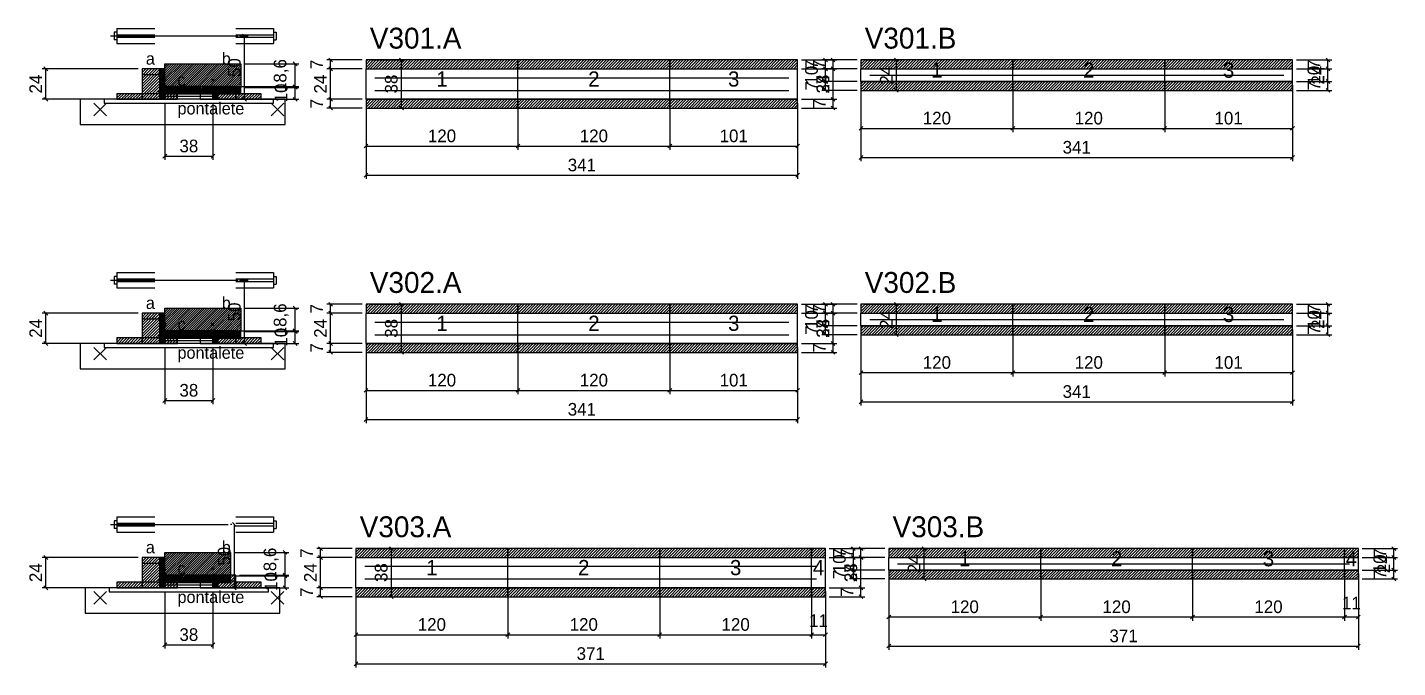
# Model space of a CAD drawing. Extents: x -10500 to 3070, y -1245 to 1250.
# Drawn here: x -69 to 1014, y -1245 to -739 of the extents above; entities that cross this region are included whole.
import ezdxf
from ezdxf.enums import TextEntityAlignment as Align

# ---------------------------------------------------------------- set-up
doc = ezdxf.new("R2010")
doc.units = 0
for name, color, linetype in [('5', 5, 'Continuous'), ('barrote', 126, 'Continuous'), ('CONCRETO', 251, 'Continuous'), ('COTA', 241, 'Continuous'), ('detalhes', 7, 'Continuous'), ('ESTRUTURACAO', 7, 'Continuous'), ('Hachura', 251, 'Continuous'), ('Madeira', 126, 'Continuous'), ('NOMENCLATURA', 7, 'Continuous'), ('Painéis', 200, 'Continuous'), ('presilha', 224, 'Continuous'), ('SARR_2.2x7', 40, 'Continuous'), ('SCO-___-LAJ', 224, 'Continuous'), ('TENSOR', 224, 'Continuous')]:
    doc.layers.add(name, color=color, linetype=linetype)
doc.dimstyles.new('PAINEL', dxfattribs={"dimtxt": 10, "dimasz": 3, "dimexe": 3, "dimexo": 3, "dimgap": 3, "dimtad": 1, "dimblk": 'OBLIQUE', "dimblk1": 'OBLIQUE', "dimcen": 2.5, "dimclrd": 4, "dimclre": 4, "dimclrt": 240, "dimazin": 3, "dimtfac": 1, "dimtmove": 0, "dimatfit": 3})

# ---------------------------------------------------------------- blocks, each defined once
blk = doc.blocks.new('PAR_ESQ')
for p, q in [((-1, -1), (1, 1)), ((-1, 1), (1, -1))]:
    blk.add_line(p, q)
blk = doc.blocks.new('PAR_FUNDO_ESQ')
for p, q in [((-1, -1), (1, 1)), ((-1, 1), (1, -1))]:
    blk.add_line(p, q)
blk = doc.blocks.new('PAR_FUNDO_DIR')
for p, q in [((-1, -1), (1, 1)), ((-1, 1), (1, -1))]:
    blk.add_line(p, q)
blk = doc.blocks.new('par_int_esq')
for p, q in [((-1, -1), (1, 1)), ((-1, 1), (1, -1))]:
    blk.add_line(p, q)
blk = doc.blocks.new('par_int_dir')
for p, q in [((-1, -1), (1, 1)), ((-1, 1), (1, -1))]:
    blk.add_line(p, q)
blk = doc.blocks.new('_OBLIQUE')
at = {"color": 0, "linetype": 'BYBLOCK'}
blk.add_line((-0.5, -0.5), (0.5, 0.5), dxfattribs=at)

msp = doc.modelspace()

# ---------------------------------------------------------------- hatches: boundary and pattern name
at = {"layer": 'COTA'}
h = msp.add_hatch(dxfattribs=at)
h.set_pattern_fill('ANSI31', scale=0.4)
h.paths.add_polyline_path([(40, -788), (40, -768), (99.98, -768), (99.98, -786.6), (78, -786.6), (78, -788)])
h = msp.add_hatch(dxfattribs=at)
h.set_pattern_fill('ANSI31', scale=0.5)
h.paths.add_polyline_path([(199, -772), (319, -772), (319, -765), (199, -765)])
h = msp.add_hatch(dxfattribs=at)
h.set_pattern_fill('ANSI31', scale=0.5)
h.paths.add_polyline_path([(319, -772), (439, -772), (439, -765), (319, -765)])
h = msp.add_hatch(dxfattribs=at)
h.set_pattern_fill('ANSI31', scale=0.5)
h.paths.add_polyline_path([(439, -772), (540, -772), (540, -765), (439, -765)])
h = msp.add_hatch(dxfattribs=at)
h.set_pattern_fill('ANSI31', scale=0.5)
h.paths.add_polyline_path([(590, -772), (710, -772), (710, -765), (590, -765)])
h = msp.add_hatch(dxfattribs=at)
h.set_pattern_fill('ANSI31', scale=0.5)
h.paths.add_polyline_path([(710, -772), (830, -772), (830, -765), (710, -765)])
h = msp.add_hatch(dxfattribs=at)
h.set_pattern_fill('ANSI31', scale=0.5)
h.paths.add_polyline_path([(830, -772), (931, -772), (931, -765), (830, -765)])
h = msp.add_hatch(dxfattribs=at)
h.set_pattern_fill('ANSI31', scale=0.5)
h.paths.add_polyline_path([(590, -789), (710, -789), (710, -782), (590, -782)])
h = msp.add_hatch(dxfattribs=at)
h.set_pattern_fill('ANSI31', scale=0.5)
h.paths.add_polyline_path([(710, -789), (830, -789), (830, -782), (710, -782)])
h = msp.add_hatch(dxfattribs=at)
h.set_pattern_fill('ANSI31', scale=0.5)
h.paths.add_polyline_path([(830, -789), (931, -789), (931, -782), (830, -782)])
h = msp.add_hatch(dxfattribs=at)
h.set_pattern_fill('ANSI31', scale=0.5)
h.paths.add_polyline_path([(199, -803), (319, -803), (319, -796), (199, -796)])
h = msp.add_hatch(dxfattribs=at)
h.set_pattern_fill('ANSI31', scale=0.5)
h.paths.add_polyline_path([(319, -803), (439, -803), (439, -796), (319, -796)])
h = msp.add_hatch(dxfattribs=at)
h.set_pattern_fill('ANSI31', scale=0.5)
h.paths.add_polyline_path([(439, -803), (540, -803), (540, -796), (439, -796)])
h = msp.add_hatch(dxfattribs=at)
h.set_pattern_fill('ANSI31', scale=0.4)
h.paths.add_polyline_path([(40, -981), (40, -961), (99.98, -961), (99.98, -979.6), (78, -979.6), (78, -981)])
h = msp.add_hatch(dxfattribs=at)
h.set_pattern_fill('ANSI31', scale=0.5)
h.paths.add_polyline_path([(199, -965), (319, -965), (319, -958), (199, -958)])
h = msp.add_hatch(dxfattribs=at)
h.set_pattern_fill('ANSI31', scale=0.5)
h.paths.add_polyline_path([(319, -965), (439, -965), (439, -958), (319, -958)])
h = msp.add_hatch(dxfattribs=at)
h.set_pattern_fill('ANSI31', scale=0.5)
h.paths.add_polyline_path([(439, -965), (540, -965), (540, -958), (439, -958)])
h = msp.add_hatch(dxfattribs=at)
h.set_pattern_fill('ANSI31', scale=0.5)
h.paths.add_polyline_path([(590, -965), (710, -965), (710, -958), (590, -958)])
h = msp.add_hatch(dxfattribs=at)
h.set_pattern_fill('ANSI31', scale=0.5)
h.paths.add_polyline_path([(710, -965), (830, -965), (830, -958), (710, -958)])
h = msp.add_hatch(dxfattribs=at)
h.set_pattern_fill('ANSI31', scale=0.5)
h.paths.add_polyline_path([(830, -965), (931, -965), (931, -958), (830, -958)])
h = msp.add_hatch(dxfattribs=at)
h.set_pattern_fill('ANSI31', scale=0.5)
h.paths.add_polyline_path([(590, -982), (710, -982), (710, -975), (590, -975)])
h = msp.add_hatch(dxfattribs=at)
h.set_pattern_fill('ANSI31', scale=0.5)
h.paths.add_polyline_path([(710, -982), (830, -982), (830, -975), (710, -975)])
h = msp.add_hatch(dxfattribs=at)
h.set_pattern_fill('ANSI31', scale=0.5)
h.paths.add_polyline_path([(830, -982), (931, -982), (931, -975), (830, -975)])
h = msp.add_hatch(dxfattribs=at)
h.set_pattern_fill('ANSI31', scale=0.5)
h.paths.add_polyline_path([(199, -996), (319, -996), (319, -989), (199, -989)])
h = msp.add_hatch(dxfattribs=at)
h.set_pattern_fill('ANSI31', scale=0.5)
h.paths.add_polyline_path([(319, -996), (439, -996), (439, -989), (319, -989)])
h = msp.add_hatch(dxfattribs=at)
h.set_pattern_fill('ANSI31', scale=0.5)
h.paths.add_polyline_path([(439, -996), (540, -996), (540, -989), (439, -989)])
h = msp.add_hatch(dxfattribs=at)
h.set_pattern_fill('ANSI31', scale=0.4)
h.paths.add_polyline_path([(40, -1174), (40, -1154), (91.98, -1154), (91.98, -1172.6), (78, -1172.6), (78, -1174)])
h = msp.add_hatch(dxfattribs=at)
h.set_pattern_fill('ANSI31', scale=0.5)
h.paths.add_polyline_path([(191, -1158), (311, -1158), (311, -1151), (191, -1151)])
h = msp.add_hatch(dxfattribs=at)
h.set_pattern_fill('ANSI31', scale=0.5)
h.paths.add_polyline_path([(311, -1158), (431, -1158), (431, -1151), (311, -1151)])
h = msp.add_hatch(dxfattribs=at)
h.set_pattern_fill('ANSI31', scale=0.5)
h.paths.add_polyline_path([(431, -1158), (551, -1158), (551, -1151), (431, -1151)])
h = msp.add_hatch(dxfattribs=at)
h.set_pattern_fill('ANSI31', scale=0.5)
h.paths.add_polyline_path([(551, -1158), (562, -1158), (562, -1151), (551, -1151)])
h = msp.add_hatch(dxfattribs=at)
h.set_pattern_fill('ANSI31', scale=0.5)
h.paths.add_polyline_path([(612, -1158), (732, -1158), (732, -1151), (612, -1151)])
h = msp.add_hatch(dxfattribs=at)
h.set_pattern_fill('ANSI31', scale=0.5)
h.paths.add_polyline_path([(732, -1158), (852, -1158), (852, -1151), (732, -1151)])
h = msp.add_hatch(dxfattribs=at)
h.set_pattern_fill('ANSI31', scale=0.5)
h.paths.add_polyline_path([(852, -1158), (972, -1158), (972, -1151), (852, -1151)])
h = msp.add_hatch(dxfattribs=at)
h.set_pattern_fill('ANSI31', scale=0.5)
h.paths.add_polyline_path([(972, -1158), (983, -1158), (983, -1151), (972, -1151)])
h = msp.add_hatch(dxfattribs=at)
h.set_pattern_fill('ANSI31', scale=0.5)
h.paths.add_polyline_path([(612, -1175), (732, -1175), (732, -1168), (612, -1168)])
h = msp.add_hatch(dxfattribs=at)
h.set_pattern_fill('ANSI31', scale=0.5)
h.paths.add_polyline_path([(732, -1175), (852, -1175), (852, -1168), (732, -1168)])
h = msp.add_hatch(dxfattribs=at)
h.set_pattern_fill('ANSI31', scale=0.5)
h.paths.add_polyline_path([(852, -1175), (972, -1175), (972, -1168), (852, -1168)])
h = msp.add_hatch(dxfattribs=at)
h.set_pattern_fill('ANSI31', scale=0.5)
h.paths.add_polyline_path([(972, -1175), (983, -1175), (983, -1168), (972, -1168)])
h = msp.add_hatch(dxfattribs=at)
h.set_pattern_fill('ANSI31', scale=0.5)
h.paths.add_polyline_path([(191, -1189), (311, -1189), (311, -1182), (191, -1182)])
h = msp.add_hatch(dxfattribs=at)
h.set_pattern_fill('ANSI31', scale=0.5)
h.paths.add_polyline_path([(311, -1189), (431, -1189), (431, -1182), (311, -1182)])
h = msp.add_hatch(dxfattribs=at)
h.set_pattern_fill('ANSI31', scale=0.5)
h.paths.add_polyline_path([(431, -1189), (551, -1189), (551, -1182), (431, -1182)])
h = msp.add_hatch(dxfattribs=at)
h.set_pattern_fill('ANSI31', scale=0.5)
h.paths.add_polyline_path([(551, -1189), (562, -1189), (562, -1182), (551, -1182)])
at = {"layer": 'Hachura'}
h = msp.add_hatch(dxfattribs=at)
h.set_pattern_fill('ANSI31', scale=0.5)
h.paths.add_polyline_path([(22, -796), (36, -796), (36, -772), (22, -772)])
h = msp.add_hatch(dxfattribs=at)
h.set_pattern_fill('ANSI31', scale=0.5)
h.paths.add_polyline_path([(22, -776.4), (36, -776.4), (36, -772), (22, -772)])
h = msp.add_hatch(dxfattribs=at)
h.set_pattern_fill('SOLID')
h.paths.add_polyline_path([(36, -796), (40, -796), (40, -772), (36, -772)])
h = msp.add_hatch(dxfattribs=at)
h.set_pattern_fill('SOLID')
h.paths.add_polyline_path([(40, -791.6), (78, -791.6), (78, -788), (40, -788)])
h = msp.add_hatch(dxfattribs=at)
h.set_pattern_fill('SOLID')
h.paths.add_polyline_path([(78, -796), (82, -796), (82, -786), (78, -786)])
h = msp.add_hatch(dxfattribs=at)
h.set_pattern_fill('SOLID')
h.paths.add_polyline_path([(78, -786), (99.98, -786), (99.98, -792), (78, -792)])
h = msp.add_hatch(dxfattribs=at)
h.set_pattern_fill('ANSI31', scale=0.5)
h.paths.add_polyline_path([(82, -796), (96, -796), (96, -786), (82, -786)])
h = msp.add_hatch(dxfattribs=at)
h.set_pattern_fill('ANSI31', scale=0.5)
h.paths.add_polyline_path([(82, -790.4), (96, -790.4), (96, -786), (82, -786)])
h = msp.add_hatch(dxfattribs=at)
h.set_pattern_fill('ANSI31', scale=0.5)
h.paths.add_polyline_path([(2, -796), (22, -796), (22, -791.6), (2, -791.6)])
h = msp.add_hatch(dxfattribs=at)
h.set_pattern_fill('ANSI31', scale=0.5)
h.paths.add_polyline_path([(40, -796), (50, -796), (50, -791.6), (40, -791.6)])
h = msp.add_hatch(dxfattribs=at)
h.set_pattern_fill('ANSI31', scale=0.5)
h.paths.add_polyline_path([(96, -796), (116, -796), (116, -791.6), (96, -791.6)])
h = msp.add_hatch(dxfattribs=at)
h.set_pattern_fill('ANSI31', scale=0.5)
h.paths.add_polyline_path([(22, -989), (36, -989), (36, -965), (22, -965)])
h = msp.add_hatch(dxfattribs=at)
h.set_pattern_fill('ANSI31', scale=0.5)
h.paths.add_polyline_path([(22, -969.4), (36, -969.4), (36, -965), (22, -965)])
h = msp.add_hatch(dxfattribs=at)
h.set_pattern_fill('SOLID')
h.paths.add_polyline_path([(36, -989), (40, -989), (40, -965), (36, -965)])
h = msp.add_hatch(dxfattribs=at)
h.set_pattern_fill('ANSI31', scale=0.5)
h.paths.add_polyline_path([(2, -989), (22, -989), (22, -984.6), (2, -984.6)])
h = msp.add_hatch(dxfattribs=at)
h.set_pattern_fill('SOLID')
h.paths.add_polyline_path([(40, -984.6), (78, -984.6), (78, -981), (40, -981)])
h = msp.add_hatch(dxfattribs=at)
h.set_pattern_fill('ANSI31', scale=0.5)
h.paths.add_polyline_path([(40, -989), (50, -989), (50, -984.6), (40, -984.6)])
h = msp.add_hatch(dxfattribs=at)
h.set_pattern_fill('SOLID')
h.paths.add_polyline_path([(78, -989), (82, -989), (82, -979), (78, -979)])
h = msp.add_hatch(dxfattribs=at)
h.set_pattern_fill('SOLID')
h.paths.add_polyline_path([(78, -979), (99.98, -979), (99.98, -985), (78, -985)])
h = msp.add_hatch(dxfattribs=at)
h.set_pattern_fill('ANSI31', scale=0.5)
h.paths.add_polyline_path([(82, -989), (96, -989), (96, -979), (82, -979)])
h = msp.add_hatch(dxfattribs=at)
h.set_pattern_fill('ANSI31', scale=0.5)
h.paths.add_polyline_path([(82, -983.4), (96, -983.4), (96, -979), (82, -979)])
h = msp.add_hatch(dxfattribs=at)
h.set_pattern_fill('ANSI31', scale=0.5)
h.paths.add_polyline_path([(96, -989), (116, -989), (116, -984.6), (96, -984.6)])
h = msp.add_hatch(dxfattribs=at)
h.set_pattern_fill('ANSI31', scale=0.5)
h.paths.add_polyline_path([(22, -1182), (36, -1182), (36, -1158), (22, -1158)])
h = msp.add_hatch(dxfattribs=at)
h.set_pattern_fill('ANSI31', scale=0.5)
h.paths.add_polyline_path([(22, -1162.4), (36, -1162.4), (36, -1158), (22, -1158)])
h = msp.add_hatch(dxfattribs=at)
h.set_pattern_fill('SOLID')
h.paths.add_polyline_path([(36, -1182), (40, -1182), (40, -1158), (36, -1158)])
h = msp.add_hatch(dxfattribs=at)
h.set_pattern_fill('ANSI31', scale=0.5)
h.paths.add_polyline_path([(2, -1182), (22, -1182), (22, -1177.6), (2, -1177.6)])
h = msp.add_hatch(dxfattribs=at)
h.set_pattern_fill('SOLID')
h.paths.add_polyline_path([(40, -1177.6), (78, -1177.6), (78, -1174), (40, -1174)])
h = msp.add_hatch(dxfattribs=at)
h.set_pattern_fill('ANSI31', scale=0.5)
h.paths.add_polyline_path([(40, -1182), (50, -1182), (50, -1177.6), (40, -1177.6)])
h = msp.add_hatch(dxfattribs=at)
h.set_pattern_fill('SOLID')
h.paths.add_polyline_path([(78, -1182), (82, -1182), (82, -1172), (78, -1172)])
h = msp.add_hatch(dxfattribs=at)
h.set_pattern_fill('SOLID')
h.paths.add_polyline_path([(78, -1172), (91.98, -1172), (91.98, -1178), (78, -1178)])
h = msp.add_hatch(dxfattribs=at)
h.set_pattern_fill('ANSI31', scale=0.5)
h.paths.add_polyline_path([(82, -1182), (96, -1182), (96, -1172), (82, -1172)])
h = msp.add_hatch(dxfattribs=at)
h.set_pattern_fill('ANSI31', scale=0.5)
h.paths.add_polyline_path([(82, -1176.4), (96, -1176.4), (96, -1172), (82, -1172)])
h = msp.add_hatch(dxfattribs=at)
h.set_pattern_fill('ANSI31', scale=0.5)
h.paths.add_polyline_path([(96, -1182), (116, -1182), (116, -1177.6), (96, -1177.6)])
at = {"layer": 'HACHURACONCRETO'}
h = msp.add_hatch(dxfattribs=at)
h.set_pattern_fill('ANSI31', scale=0.3)
h.paths.add_polyline_path([(40, -791.6), (78, -791.6), (78, -786), (40, -786)])
h = msp.add_hatch(dxfattribs=at)
h.set_pattern_fill('ANSI31', scale=0.3)
h.paths.add_polyline_path([(40, -984.6), (78, -984.6), (78, -979), (40, -979)])
h = msp.add_hatch(dxfattribs=at)
h.set_pattern_fill('ANSI31', scale=0.3)
h.paths.add_polyline_path([(40, -1177.6), (78, -1177.6), (78, -1172), (40, -1172)])

# ---------------------------------------------------------------- linework, layer by layer
for p, q in [((0, -743), (0, -749)), ((2, -743), (0, -743)), ((2, -740), (32, -740)), ((2, -740), (2, -752)), ((2, -745), (32, -745)), ((96, -740), (126, -740)), ((96, -745), (126, -745)), ((126, -740), (126, -752)), ((126, -743), (128, -743)), ((128, -743), (128, -749)), ((2, -749), (0, -749)), ((2, -747), (32, -747)), ((2, -752), (32, -752)), ((96, -747), (126, -747)), ((96, -752), (126, -752)), ((126, -749), (128, -749)), ((0, -936), (0, -942)), ((2, -936), (0, -936)), ((2, -933), (32, -933)), ((2, -933), (2, -945)), ((2, -938), (32, -938)), ((2, -940), (32, -940)), ((96, -933), (126, -933)), ((96, -938), (126, -938)), ((96, -940), (126, -940)), ((126, -933), (126, -945)), ((126, -936), (128, -936)), ((128, -936), (128, -942)), ((2, -942), (0, -942)), ((2, -945), (32, -945)), ((96, -945), (126, -945)), ((126, -942), (128, -942)), ((0, -1129), (0, -1135)), ((2, -1129), (0, -1129)), ((2, -1135), (0, -1135)), ((2, -1126), (32, -1126)), ((2, -1126), (2, -1138)), ((2, -1131), (32, -1131)), ((2, -1133), (32, -1133)), ((96, -1126), (126, -1126)), ((96, -1131), (126, -1131)), ((96, -1133), (126, -1133)), ((126, -1126), (126, -1138)), ((126, -1129), (128, -1129)), ((126, -1135), (128, -1135)), ((128, -1129), (128, -1135)), ((2, -1138), (32, -1138)), ((96, -1138), (126, -1138))]:
    msp.add_line(p, q)
at = {"layer": 'BARRA_ANCORAGEM'}
for p, q in [((40, -788.3), (78, -788.3)), ((40, -790.3), (40, -788.3)), ((78, -790.3), (78, -788.3)), ((40, -790.3), (78, -790.3)), ((40, -791.7), (78, -791.7)), ((40, -793.7), (40, -791.7)), ((40, -793.7), (78, -793.7)), ((78, -793.7), (78, -791.7)), ((40, -981.3), (78, -981.3)), ((40, -983.3), (40, -981.3)), ((40, -983.3), (78, -983.3)), ((40, -984.7), (78, -984.7)), ((40, -986.7), (40, -984.7)), ((78, -983.3), (78, -981.3)), ((78, -986.7), (78, -984.7)), ((40, -986.7), (78, -986.7)), ((40, -1174.3), (78, -1174.3)), ((40, -1176.3), (40, -1174.3)), ((40, -1176.3), (78, -1176.3)), ((40, -1177.7), (78, -1177.7)), ((40, -1179.7), (40, -1177.7)), ((40, -1179.7), (78, -1179.7)), ((78, -1176.3), (78, -1174.3)), ((78, -1179.7), (78, -1177.7))]:
    msp.add_line(p, q, dxfattribs=at)
at = {"layer": 'barrote'}
for points in [[(-26.99, -816), (134.99, -816), (134.99, -796), (-26.99, -796)], [(-26.99, -1009), (134.99, -1009), (134.99, -989), (-26.99, -989)], [(-22.99, -1202), (130.99, -1202), (130.99, -1182), (-22.99, -1182)]]:
    msp.add_lwpolyline(points, close=True, dxfattribs=at)
at = {"layer": 'CONCRETO'}
for points in [[(40, -788), (40, -768), (99.98, -768), (99.98, -786.6), (78, -786.6), (78, -788)], [(40, -981), (40, -961), (99.98, -961), (99.98, -979.6), (78, -979.6), (78, -981)], [(40, -1174), (40, -1154), (91.98, -1154), (91.98, -1172.6), (78, -1172.6), (78, -1174)]]:
    msp.add_lwpolyline(points, close=True, dxfattribs=at)
at = {"layer": 'HACHURACONCRETO'}
for points in [[(40, -791.6), (78, -791.6), (78, -786), (40, -786)], [(40, -984.6), (78, -984.6), (78, -979), (40, -979)], [(40, -1177.6), (78, -1177.6), (78, -1172), (40, -1172)]]:
    msp.add_lwpolyline(points, close=True, dxfattribs=at)
at = {"layer": 'Madeira'}
for points in [[(22, -796), (36, -796), (36, -772), (22, -772)], [(22, -776.4), (36, -776.4), (36, -772), (22, -772)], [(82, -796), (96, -796), (96, -786), (82, -786)], [(82, -790.4), (96, -790.4), (96, -786), (82, -786)], [(2, -796), (22, -796), (22, -791.6), (2, -791.6)], [(22, -796), (36, -796), (36, -791.6), (22, -791.6)], [(40, -796), (50, -796), (50, -791.6), (40, -791.6)], [(68, -796), (78, -796), (78, -791.6), (68, -791.6)], [(96, -796), (116, -796), (116, -791.6), (96, -791.6)], [(22, -989), (36, -989), (36, -965), (22, -965)], [(22, -969.4), (36, -969.4), (36, -965), (22, -965)], [(2, -989), (22, -989), (22, -984.6), (2, -984.6)], [(22, -989), (36, -989), (36, -984.6), (22, -984.6)], [(40, -989), (50, -989), (50, -984.6), (40, -984.6)], [(68, -989), (78, -989), (78, -984.6), (68, -984.6)], [(82, -989), (96, -989), (96, -979), (82, -979)], [(82, -983.4), (96, -983.4), (96, -979), (82, -979)], [(96, -989), (116, -989), (116, -984.6), (96, -984.6)], [(22, -1182), (36, -1182), (36, -1158), (22, -1158)], [(22, -1162.4), (36, -1162.4), (36, -1158), (22, -1158)], [(2, -1182), (22, -1182), (22, -1177.6), (2, -1177.6)], [(22, -1182), (36, -1182), (36, -1177.6), (22, -1177.6)], [(40, -1182), (50, -1182), (50, -1177.6), (40, -1177.6)], [(68, -1182), (78, -1182), (78, -1177.6), (68, -1177.6)], [(82, -1182), (96, -1182), (96, -1172), (82, -1172)], [(82, -1176.4), (96, -1176.4), (96, -1172), (82, -1172)], [(96, -1182), (116, -1182), (116, -1177.6), (96, -1177.6)]]:
    msp.add_lwpolyline(points, close=True, dxfattribs=at)
at = {"layer": 'Painéis'}
for p, q in [((199, -772), (319, -772)), ((199, -796), (199, -772)), ((319, -796), (319, -772)), ((319, -796), (319, -772)), ((319, -772), (439, -772)), ((319, -796), (319, -772)), ((439, -796), (439, -772)), ((439, -796), (439, -772)), ((439, -772), (540, -772)), ((439, -796), (439, -772)), ((540, -796), (540, -772)), ((590, -772), (710, -772)), ((590, -782), (590, -772)), ((710, -782), (710, -772)), ((710, -782), (710, -772)), ((710, -772), (830, -772)), ((710, -782), (710, -772)), ((830, -782), (830, -772)), ((830, -782), (830, -772)), ((830, -772), (931, -772)), ((830, -782), (830, -772)), ((931, -782), (931, -772)), ((590, -782), (710, -782)), ((710, -782), (830, -782)), ((830, -782), (931, -782)), ((199, -796), (319, -796)), ((319, -796), (439, -796)), ((439, -796), (540, -796)), ((199, -965), (319, -965)), ((199, -989), (199, -965)), ((319, -989), (319, -965)), ((319, -989), (319, -965)), ((319, -965), (439, -965)), ((319, -989), (319, -965)), ((439, -989), (439, -965)), ((439, -989), (439, -965)), ((439, -965), (540, -965)), ((439, -989), (439, -965)), ((540, -989), (540, -965)), ((590, -965), (710, -965)), ((590, -975), (590, -965)), ((710, -975), (710, -965)), ((710, -975), (710, -965)), ((710, -965), (830, -965)), ((710, -975), (710, -965)), ((830, -975), (830, -965)), ((830, -975), (830, -965)), ((830, -965), (931, -965)), ((830, -975), (830, -965)), ((931, -975), (931, -965)), ((590, -975), (710, -975)), ((710, -975), (830, -975)), ((830, -975), (931, -975)), ((199, -989), (319, -989)), ((319, -989), (439, -989)), ((439, -989), (540, -989)), ((191, -1158), (311, -1158)), ((191, -1182), (191, -1158)), ((311, -1182), (311, -1158)), ((311, -1182), (311, -1158)), ((311, -1158), (431, -1158)), ((311, -1182), (311, -1158)), ((431, -1182), (431, -1158)), ((431, -1182), (431, -1158)), ((431, -1158), (551, -1158)), ((431, -1182), (431, -1158)), ((551, -1182), (551, -1158)), ((551, -1182), (551, -1158)), ((551, -1158), (562, -1158)), ((551, -1182), (551, -1158)), ((562, -1182), (562, -1158)), ((612, -1158), (732, -1158)), ((612, -1168), (612, -1158)), ((732, -1168), (732, -1158)), ((732, -1168), (732, -1158)), ((732, -1158), (852, -1158)), ((732, -1168), (732, -1158)), ((852, -1168), (852, -1158)), ((852, -1168), (852, -1158)), ((852, -1158), (972, -1158)), ((852, -1168), (852, -1158)), ((972, -1168), (972, -1158)), ((972, -1168), (972, -1158)), ((972, -1158), (983, -1158)), ((972, -1168), (972, -1158)), ((983, -1168), (983, -1158)), ((612, -1168), (732, -1168)), ((732, -1168), (852, -1168)), ((852, -1168), (972, -1168)), ((972, -1168), (983, -1168)), ((191, -1182), (311, -1182)), ((311, -1182), (431, -1182)), ((431, -1182), (551, -1182)), ((551, -1182), (562, -1182))]:
    msp.add_line(p, q, dxfattribs=at)
for points in [[(36, -796), (40, -796), (40, -772), (36, -772)], [(40, -791.6), (78, -791.6), (78, -788), (40, -788)], [(78, -796), (82, -796), (82, -786), (78, -786)], [(78, -786), (99.98, -786), (99.98, -786.6), (78, -786.6)], [(36, -989), (40, -989), (40, -965), (36, -965)], [(40, -984.6), (78, -984.6), (78, -981), (40, -981)], [(78, -989), (82, -989), (82, -979), (78, -979)], [(78, -979), (99.98, -979), (99.98, -979.6), (78, -979.6)], [(36, -1182), (40, -1182), (40, -1158), (36, -1158)], [(40, -1177.6), (78, -1177.6), (78, -1174), (40, -1174)], [(78, -1182), (82, -1182), (82, -1172), (78, -1172)], [(78, -1172), (91.98, -1172), (91.98, -1172.6), (78, -1172.6)]]:
    msp.add_lwpolyline(points, close=True, dxfattribs=at)
at = {"layer": 'presilha'}
for p, q in [((-16, -809), (-6, -799)), ((-16, -799), (-6, -809)), ((124, -809), (134, -799)), ((124, -799), (134, -809)), ((-16, -1002), (-6, -992)), ((-16, -992), (-6, -1002)), ((124, -1002), (134, -992)), ((124, -992), (134, -1002)), ((-16, -1195), (-6, -1185)), ((-16, -1185), (-6, -1195)), ((124, -1195), (134, -1185)), ((124, -1185), (134, -1195))]:
    msp.add_line(p, q, dxfattribs=at)
at = {"layer": 'SARR_2.2x7'}
for points in [[(206, -779), (319, -779)], [(206, -779), (319, -779)], [(319, -779), (439, -779)], [(319, -779), (439, -779)], [(439, -779), (533, -779)], [(439, -779), (533, -779)], [(597, -777), (710, -777)], [(597, -777), (710, -777)], [(710, -777), (830, -777)], [(710, -777), (830, -777)], [(830, -777), (924, -777)], [(830, -777), (924, -777)], [(206, -789), (319, -789)], [(206, -789), (319, -789)], [(319, -789), (439, -789)], [(319, -789), (439, -789)], [(439, -789), (533, -789)], [(439, -789), (533, -789)], [(206, -972), (319, -972)], [(206, -972), (319, -972)], [(319, -972), (439, -972)], [(319, -972), (439, -972)], [(439, -972), (533, -972)], [(439, -972), (533, -972)], [(597, -970), (710, -970)], [(597, -970), (710, -970)], [(710, -970), (830, -970)], [(710, -970), (830, -970)], [(830, -970), (924, -970)], [(830, -970), (924, -970)], [(206, -982), (319, -982)], [(206, -982), (319, -982)], [(319, -982), (439, -982)], [(319, -982), (439, -982)], [(439, -982), (533, -982)], [(439, -982), (533, -982)], [(198, -1165), (311, -1165)], [(198, -1165), (311, -1165)], [(311, -1165), (431, -1165)], [(311, -1165), (431, -1165)], [(431, -1165), (551, -1165)], [(431, -1165), (551, -1165)], [(551, -1165), (555, -1165)], [(551, -1165), (555, -1165)], [(619, -1163), (732, -1163)], [(619, -1163), (732, -1163)], [(732, -1163), (852, -1163)], [(732, -1163), (852, -1163)], [(852, -1163), (972, -1163)], [(852, -1163), (972, -1163)], [(972, -1163), (976, -1163)], [(972, -1163), (976, -1163)], [(198, -1175), (311, -1175)], [(198, -1175), (311, -1175)], [(311, -1175), (431, -1175)], [(311, -1175), (431, -1175)], [(431, -1175), (551, -1175)], [(431, -1175), (551, -1175)], [(551, -1175), (555, -1175)], [(551, -1175), (555, -1175)]]:
    msp.add_lwpolyline(points, dxfattribs=at)
at = {"layer": 'SARRAFO_2_2X7'}
for p, q in [((36, -781.2), (36, -776.8)), ((36, -776.8), (40, -776.8)), ((40, -781.2), (40, -776.8)), ((36, -781.2), (40, -781.2)), ((36, -791.2), (36, -786.8)), ((36, -786.8), (40, -786.8)), ((40, -791.2), (40, -786.8)), ((78, -793.2), (78, -788.8)), ((78, -788.8), (82, -788.8)), ((82, -793.2), (82, -788.8)), ((36, -791.2), (40, -791.2)), ((78, -793.2), (82, -793.2)), ((36, -974.2), (36, -969.8)), ((36, -969.8), (40, -969.8)), ((36, -974.2), (40, -974.2)), ((40, -974.2), (40, -969.8)), ((36, -984.2), (36, -979.8)), ((36, -979.8), (40, -979.8)), ((36, -984.2), (40, -984.2)), ((40, -984.2), (40, -979.8)), ((78, -986.2), (78, -981.8)), ((78, -981.8), (82, -981.8)), ((82, -986.2), (82, -981.8)), ((78, -986.2), (82, -986.2)), ((36, -1167.2), (36, -1162.8)), ((36, -1162.8), (40, -1162.8)), ((36, -1167.2), (40, -1167.2)), ((40, -1167.2), (40, -1162.8)), ((36, -1177.2), (36, -1172.8)), ((36, -1172.8), (40, -1172.8)), ((36, -1177.2), (40, -1177.2)), ((40, -1177.2), (40, -1172.8)), ((78, -1179.2), (78, -1174.8)), ((78, -1174.8), (82, -1174.8)), ((78, -1179.2), (82, -1179.2)), ((82, -1179.2), (82, -1174.8))]:
    msp.add_line(p, q, dxfattribs=at)
at = {"layer": 'SCO-___-LAJ'}
for points in [[(199, -772), (319, -772), (319, -765), (199, -765)], [(319, -772), (439, -772), (439, -765), (319, -765)], [(439, -772), (540, -772), (540, -765), (439, -765)], [(590, -772), (710, -772), (710, -765), (590, -765)], [(710, -772), (830, -772), (830, -765), (710, -765)], [(830, -772), (931, -772), (931, -765), (830, -765)], [(590, -789), (710, -789), (710, -782), (590, -782)], [(710, -789), (830, -789), (830, -782), (710, -782)], [(830, -789), (931, -789), (931, -782), (830, -782)], [(-7.99, -799.2), (125.99, -799.2), (125.99, -796), (-7.99, -796)], [(199, -803), (319, -803), (319, -796), (199, -796)], [(319, -803), (439, -803), (439, -796), (319, -796)], [(439, -803), (540, -803), (540, -796), (439, -796)], [(199, -965), (319, -965), (319, -958), (199, -958)], [(319, -965), (439, -965), (439, -958), (319, -958)], [(439, -965), (540, -965), (540, -958), (439, -958)], [(590, -965), (710, -965), (710, -958), (590, -958)], [(710, -965), (830, -965), (830, -958), (710, -958)], [(830, -965), (931, -965), (931, -958), (830, -958)], [(590, -982), (710, -982), (710, -975), (590, -975)], [(710, -982), (830, -982), (830, -975), (710, -975)], [(830, -982), (931, -982), (931, -975), (830, -975)], [(-7.99, -992.2), (125.99, -992.2), (125.99, -989), (-7.99, -989)], [(199, -996), (319, -996), (319, -989), (199, -989)], [(319, -996), (439, -996), (439, -989), (319, -989)], [(439, -996), (540, -996), (540, -989), (439, -989)], [(191, -1158), (311, -1158), (311, -1151), (191, -1151)], [(311, -1158), (431, -1158), (431, -1151), (311, -1151)], [(431, -1158), (551, -1158), (551, -1151), (431, -1151)], [(551, -1158), (562, -1158), (562, -1151), (551, -1151)], [(612, -1158), (732, -1158), (732, -1151), (612, -1151)], [(732, -1158), (852, -1158), (852, -1151), (732, -1151)], [(852, -1158), (972, -1158), (972, -1151), (852, -1151)], [(972, -1158), (983, -1158), (983, -1151), (972, -1151)], [(612, -1175), (732, -1175), (732, -1168), (612, -1168)], [(732, -1175), (852, -1175), (852, -1168), (732, -1168)], [(852, -1175), (972, -1175), (972, -1168), (852, -1168)], [(972, -1175), (983, -1175), (983, -1168), (972, -1168)], [(-3.99, -1185.2), (121.99, -1185.2), (121.99, -1182), (-3.99, -1182)], [(191, -1189), (311, -1189), (311, -1182), (191, -1182)], [(311, -1189), (431, -1189), (431, -1182), (311, -1182)], [(431, -1189), (551, -1189), (551, -1182), (431, -1182)], [(551, -1189), (562, -1189), (562, -1182), (551, -1182)]]:
    msp.add_lwpolyline(points, close=True, dxfattribs=at)
at = {"layer": 'TENSOR'}
for p, q in [((-3, -746), (97.98, -746)), ((-3, -939), (97.98, -939)), ((-3, -1132), (89.98, -1132))]:
    msp.add_line(p, q, dxfattribs=at)

# ---------------------------------------------------------------- block references
at = {"layer": 'Painéis'}
for name, p in [('PAR_ESQ', (36, -791)), ('par_int_esq', (40, -781)), ('PAR_FUNDO_ESQ', (40, -786)), ('par_int_dir', (78, -781)), ('PAR_FUNDO_DIR', (78, -786)), ('par_int_esq', (40, -974)), ('par_int_dir', (78, -974)), ('PAR_ESQ', (36, -984)), ('PAR_FUNDO_ESQ', (40, -979)), ('PAR_FUNDO_DIR', (78, -979)), ('par_int_esq', (40, -1167)), ('par_int_dir', (78, -1167)), ('PAR_ESQ', (36, -1177)), ('PAR_FUNDO_ESQ', (40, -1172)), ('PAR_FUNDO_DIR', (78, -1172))]:
    msp.add_blockref(name, p, dxfattribs=at)

# ---------------------------------------------------------------- texts
at = {"layer": '5'}
for s, p in [('1', (650, -773)), ('2', (770, -773)), ('3', (880.5, -773)), ('1', (259, -780)), ('2', (379, -780)), ('3', (489.5, -780)), ('1', (650, -966)), ('2', (770, -966)), ('3', (880.5, -966)), ('1', (259, -973)), ('2', (379, -973)), ('3', (489.5, -973)), ('1', (672, -1159)), ('2', (792, -1159)), ('3', (912, -1159)), ('4', (977.5, -1159)), ('1', (251, -1166)), ('2', (371, -1166)), ('3', (491, -1166)), ('4', (556.5, -1166))]:
    msp.add_text(s, height=12, dxfattribs=at).set_placement(p, align=Align.MIDDLE_CENTER)
at = {"layer": 'detalhes'}
for s, p in [('a', (25, -768.7)), ('b', (85, -768.7)), ('c', (50, -785.5)), ('b', (85, -961.7)), ('a', (25, -961.7)), ('c', (50, -978.5)), ('a', (25, -1154.7)), ('b', (85, -1154.7)), ('c', (50, -1171.5))]:
    msp.add_text(s, height=9.6, dxfattribs=at).set_placement(p)
at = {"layer": 'ESTRUTURACAO'}
for p in [(50, -808), (50, -1001), (50, -1194)]:
    msp.add_text('pontalete', height=9.6, dxfattribs=at).set_placement(p)
at = {"layer": 'NOMENCLATURA'}
for s, p in [('V301.A', (202, -756)), ('V301.B', (593, -756)), ('V302.A', (202, -949)), ('V302.B', (593, -949)), ('V303.A', (194, -1142)), ('V303.B', (615, -1142))]:
    msp.add_text(s, height=16.5, dxfattribs=at).set_placement(p)

# ---------------------------------------------------------------- dimensions: what is measured, and where the dimension line sits
at = {"layer": 'COTA'}
for base, p1, p2 in [((102.98, -796), (96, -796), (96, -746)), ((142.98, -786.6), (99.98, -786.6), (99.98, -768)), ((171, -772), (199, -772), (199, -765)), ((227, -803), (199, -803), (199, -765)), ((568, -803), (540, -803), (540, -765)), ((568, -772), (540, -772), (540, -765)), ((562, -772), (590, -772), (590, -765)), ((618, -789), (590, -789), (590, -765)), ((959, -789), (931, -789), (931, -765)), ((959, -772), (931, -772), (931, -765)), ((-54, -796), (2, -796), (22, -772)), ((171, -796), (199, -796), (199, -772)), ((568, -796), (540, -796), (540, -772)), ((562, -782), (590, -782), (590, -772)), ((959, -782), (931, -782), (931, -772)), ((142.98, -796), (96, -796), (96, -786)), ((562, -789), (590, -789), (590, -782)), ((959, -789), (931, -789), (931, -782)), ((171, -803), (199, -803), (199, -796)), ((568, -803), (540, -803), (540, -796)), ((102.98, -989), (96, -989), (96, -939)), ((142.98, -979.6), (99.98, -979.6), (99.98, -961)), ((171, -965), (199, -965), (199, -958)), ((227, -996), (199, -996), (199, -958)), ((568, -996), (540, -996), (540, -958)), ((568, -965), (540, -965), (540, -958)), ((562, -965), (590, -965), (590, -958)), ((562, -975), (590, -975), (590, -965)), ((618, -982), (590, -982), (590, -958)), ((959, -982), (931, -982), (931, -958)), ((959, -965), (931, -965), (931, -958)), ((959, -975), (931, -975), (931, -965)), ((-54, -989), (2, -989), (22, -965)), ((171, -989), (199, -989), (199, -965)), ((568, -989), (540, -989), (540, -965)), ((562, -982), (590, -982), (590, -975)), ((959, -982), (931, -982), (931, -975)), ((142.98, -989), (96, -989), (96, -979)), ((171, -996), (199, -996), (199, -989)), ((568, -996), (540, -996), (540, -989)), ((94.98, -1182), (96, -1182), (96, -1132)), ((-54, -1182), (2, -1182), (22, -1158)), ((134.98, -1172.6), (91.98, -1172.6), (91.98, -1154)), ((163, -1158), (191, -1158), (191, -1151)), ((163, -1182), (191, -1182), (191, -1158)), ((219, -1189), (191, -1189), (191, -1151)), ((590, -1189), (562, -1189), (562, -1151)), ((590, -1158), (562, -1158), (562, -1151)), ((590, -1182), (562, -1182), (562, -1158)), ((584, -1158), (612, -1158), (612, -1151)), ((584, -1168), (612, -1168), (612, -1158)), ((640, -1175), (612, -1175), (612, -1151)), ((1011, -1175), (983, -1175), (983, -1151)), ((1011, -1158), (983, -1158), (983, -1151)), ((1011, -1168), (983, -1168), (983, -1158)), ((584, -1175), (612, -1175), (612, -1168)), ((1011, -1175), (983, -1175), (983, -1168)), ((134.98, -1182), (96, -1182), (96, -1172)), ((163, -1189), (191, -1189), (191, -1182)), ((590, -1189), (562, -1189), (562, -1182))]:
    msp.add_linear_dim(base=base, p1=p1, p2=p2, angle=90, dimstyle='PAINEL', dxfattribs=at).render()
for base, p1, p2 in [((590, -819), (590, -782), (710, -782)), ((590, -842), (590, -782), (931, -782)), ((710, -819), (710, -782), (830, -782)), ((830, -819), (830, -782), (931, -782)), ((40, -841), (40, -796), (78, -796)), ((199, -833), (199, -796), (319, -796)), ((199, -856), (199, -796), (540, -796)), ((319, -833), (319, -796), (439, -796)), ((439, -833), (439, -796), (540, -796)), ((590, -1012), (590, -975), (710, -975)), ((590, -1035), (590, -975), (931, -975)), ((710, -1012), (710, -975), (830, -975)), ((830, -1012), (830, -975), (931, -975)), ((40, -1034), (40, -989), (78, -989)), ((199, -1026), (199, -989), (319, -989)), ((199, -1049), (199, -989), (540, -989)), ((319, -1026), (319, -989), (439, -989)), ((439, -1026), (439, -989), (540, -989)), ((612, -1205), (612, -1168), (732, -1168)), ((612, -1228), (612, -1168), (983, -1168)), ((732, -1205), (732, -1168), (852, -1168)), ((852, -1205), (852, -1168), (972, -1168)), ((972, -1205), (972, -1168), (983, -1168)), ((40, -1227), (40, -1182), (78, -1182)), ((191, -1219), (191, -1182), (311, -1182)), ((191, -1242), (191, -1182), (562, -1182)), ((311, -1219), (311, -1182), (431, -1182)), ((431, -1219), (431, -1182), (551, -1182)), ((551, -1219), (551, -1182), (562, -1182))]:
    msp.add_linear_dim(base=base, p1=p1, p2=p2, dimstyle='PAINEL', dxfattribs=at).render()

doc.saveas('drawing.dxf')
